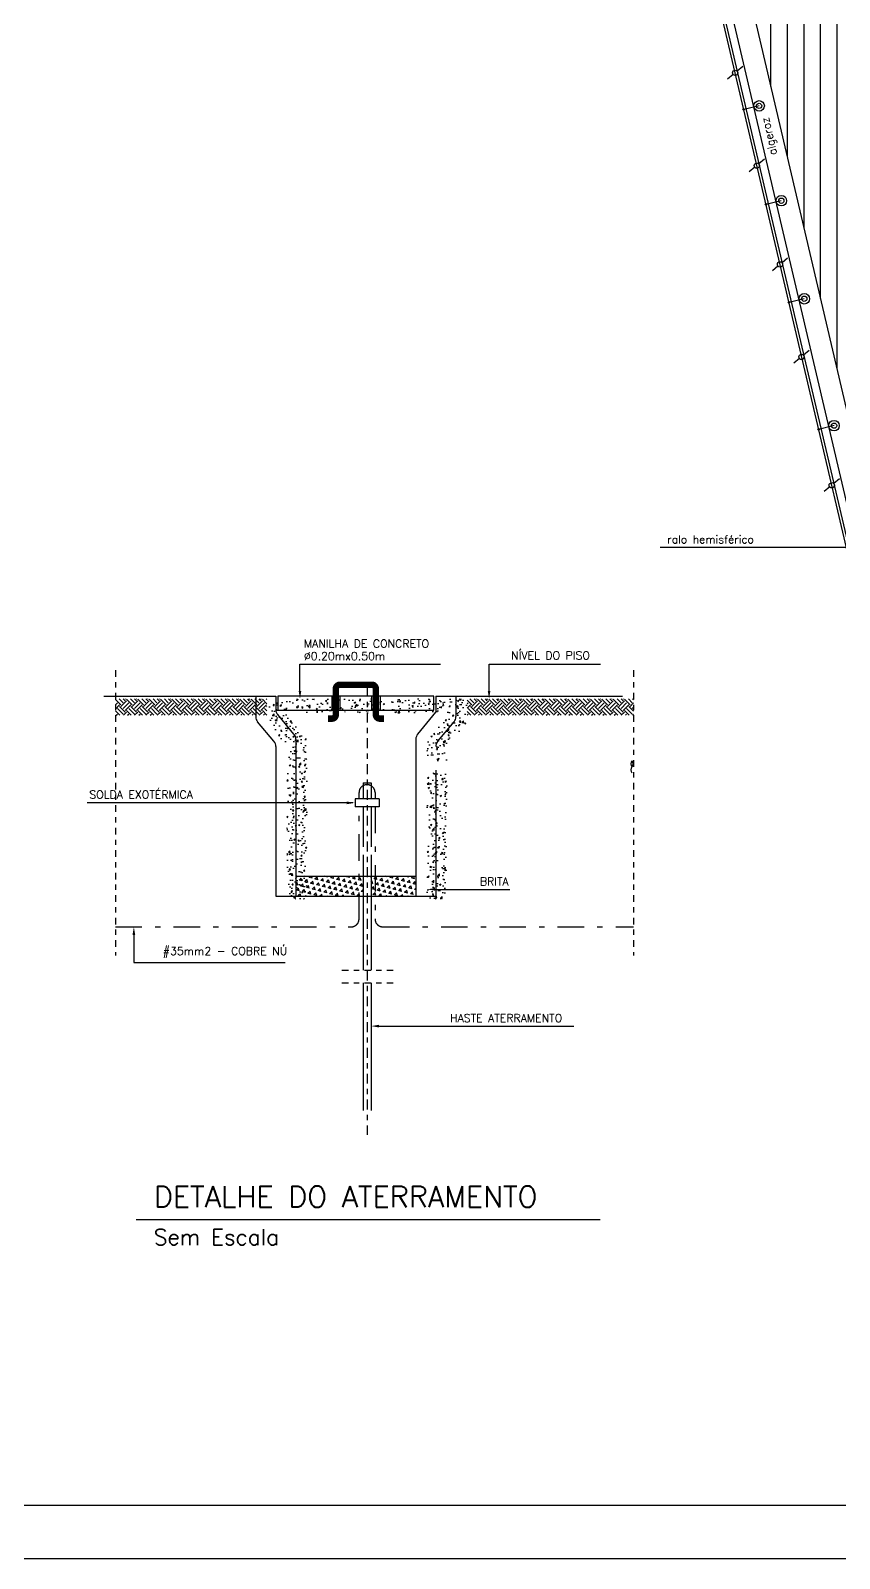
# Model space of a CAD drawing. Header units: millimetres. Extents: x 682 to 1119, y 341 to 434.
# Drawn here: x 804.54 to 819.82, y 341.17 to 370.04 of the extents above; entities that cross this region are included whole.
import ezdxf
from ezdxf.enums import TextEntityAlignment as Align

# ---------------------------------------------------------------- set-up
doc = ezdxf.new("R2010")
doc.units = ezdxf.units.MM
for name, pattern in [('CENTER2', [1.125, 0.75, -0.125, 0.125, -0.125]), ('DASHDOT', [1, 0.5, -0.25, 0, -0.25]), ('DASHDOT2', [0.5, 0.25, -0.125, 0, -0.125])]:
    doc.linetypes.add(name, pattern=pattern)
for name, color, linetype in [('02', 2, 'Continuous'), ('04', 4, 'Continuous'), ('AR-ALVENARIA_EM_VISTA-002-C', 2, 'Continuous'), ('AR-COBERTURA_EM_VISTA-002-C', 2, 'Continuous'), ('AR-INDICAÇÕES_GRÁFICAS-002-C', 2, 'Continuous'), ('AR-TEXTOS_ALTURA_3_0MM-003C', 3, 'Continuous'), ('AR-TEXTOS_ALTURA_6_0MM-005-C', 5, 'Continuous'), ('DETALHES', 2, 'Continuous'), ('Pena_1', 1, 'Continuous'), ('PENA_2', 2, 'Continuous'), ('PENA_6', 5, 'Continuous'), ('SIMBOLOS-ELETRICOS', 5, 'Continuous')]:
    doc.layers.add(name, color=color, linetype=linetype)
for name, color, linetype, lineweight in [('AR-UNIDADE_TEXTO-002', 2, 'Continuous', 20), ('AR-UNIDADE_TEXTO_002', 2, 'Continuous', 20), ('REG60-100', 2, 'Continuous', 20)]:
    doc.layers.add(name, color=color, linetype=linetype, lineweight=lineweight)
doc.styles.add('REGUA60', font='simplex.shx')
doc.styles.add('REGUA80', font='simplex.shx')
doc.styles.add('T20', font='simplex.shx', dxfattribs={"height": 0.2})
doc.styles.add('T50', font='simplex.shx', dxfattribs={"height": 0.5})
pattern_1 = [(45, (931.20254, 145.92569), (2e-17, 0.21382909), [0.1512, -0.1512]), (45, (931.16245, 145.96578), (2e-17, 0.21382909), [0.1512, -0.1512]), (45, (931.12236, 146.00588), (2e-17, 0.21382909), [0.1512, -0.1512]), (135, (931.12236, 146.0326), (-0.21382909, 4e-17), [0.1512, -0.1512]), (135, (931.16245, 146.0727), (-0.21382909, 4e-17), [0.1512, -0.1512]), (135, (931.20254, 146.11279), (-0.21382909, 4e-17), [0.1512, -0.1512])]

# ---------------------------------------------------------------- blocks, each defined once
blk = doc.blocks.new('INDUNI1')
at = {"color": 0, "style": 'REGUA80', "flags": 8}
blk.add_attdef('NOME2', text='', height=1.8, dxfattribs=at).set_placement((0, -3.53), align=Align.CENTER)
at = {"layer": 'AR-UNIDADE_TEXTO_002', "style": 'REGUA60', "width": 1.2}
blk.add_attdef('AREA', text='', height=1.2, dxfattribs=at).set_placement((0, -5.8), align=Align.CENTER)
at = {"layer": 'AR-UNIDADE_TEXTO_002', "style": 'REGUA60', "width": 1.2, "flags": 8}
for tag, p in [('PISO', (0, -7.94)), ('REVPAR', (0, -9.97)), ('PEDIR', (0, -12.07))]:
    blk.add_attdef(tag, text='', height=1.2, dxfattribs=at).set_placement(p, align=Align.CENTER)
at = {"layer": 'REG60-100', "color": 0, "style": 'REGUA80', "flags": 8}
blk.add_attdef('NOME1', text='', height=1.8, dxfattribs=at).set_placement((0, -0.55), align=Align.CENTER)

msp = doc.modelspace()

# ---------------------------------------------------------------- hatches: boundary and pattern name
at = {"layer": 'AR-COBERTURA_EM_VISTA-002-C', "linetype": 'ByBlock', "ltscale": 5}
h = msp.add_hatch(dxfattribs=at)
h.set_pattern_fill('ANSI31', color=1, scale=2.5, angle=45, style=0)
h.set_pattern_definition([(90, (435.4025, 385.5705), (-0.3125, 6e-17), [])])
h.paths.add_polyline_path([(832.484, 363.285), (832.484, 363.542), (823.794, 361.507), (824.891, 361.507)])
h.paths.add_polyline_path([(832.484, 362.361), (832.484, 362.515), (828.179, 361.507), (828.837, 361.507)], flags=17)
h.paths.add_polyline_path([(832.484, 362.515), (832.484, 362.772), (827.083, 361.507), (828.179, 361.507)])
h.paths.add_polyline_path([(832.484, 361.507), (832.484, 362.361), (828.837, 361.507)], flags=16)
h.paths.add_polyline_path([(831.381, 374.264), (831.381, 374.974), (831.681, 374.974), (831.681, 374.264)], flags=24)
h.paths.add_polyline_path([(831.381, 349.264), (831.381, 349.974), (831.681, 349.974), (831.681, 349.264)], flags=24)
h.paths.add_polyline_path([(831.381, 361.669), (831.381, 362.569), (831.681, 362.569), (831.681, 361.669)], flags=25)
h.paths.add_polyline_path([(830.488, 361.669), (830.488, 362.569), (830.788, 362.569), (830.788, 361.669)], flags=25)
h.paths.add_polyline_path([(829.464, 361.669), (829.464, 362.569), (829.764, 362.569), (829.764, 361.669)], flags=25)
h.paths.add_polyline_path([(823.554, 347.519), (832.484, 347.519), (832.484, 361.507), (828.837, 361.507), (820.723, 359.606)])
h.paths.add_polyline_path([(820.632, 359.996), (820.689, 359.752), (828.179, 361.507), (827.083, 361.507)])
h.paths.add_polyline_path([(820.689, 359.752), (820.723, 359.606), (828.837, 361.507), (828.179, 361.507)])
h.paths.add_polyline_path([(817.615, 372.879), (820.278, 361.507), (823.137, 361.507), (832.484, 363.696), (832.484, 376.362)])
h.paths.add_polyline_path([(820.278, 361.507), (820.427, 360.872), (823.137, 361.507)])
h.paths.add_polyline_path([(820.461, 360.726), (820.518, 360.483), (824.891, 361.507), (823.794, 361.507)])
h.paths.add_polyline_path([(820.427, 360.872), (820.461, 360.726), (823.794, 361.507), (823.137, 361.507)])
at = {"layer": 'DETALHES'}
h = msp.add_hatch(dxfattribs=at)
h.set_pattern_fill('EARTH', color=1, scale=0.6048, angle=45, style=0)
h.set_pattern_definition(pattern_1)
h.paths.add_polyline_path([(809.006, 357.411), (806.142, 357.411), (806.142, 357.101), (809.006, 357.101)])
h = msp.add_hatch(dxfattribs=at)
h.set_pattern_fill('AR-CONC', color=1, scale=0.0378, style=0)
h.set_pattern_definition([(50, (931.20254, 145.192), (0.27112435, -0.0237203), [0.02835, -0.31185]), (355, (931.20254, 145.192), (-0.052448, 0.28432863), [0.02268, -0.24948]), (100.4514, (931.22514, 145.19002), (0.21867655, 0.26060815), [0.0240938, -0.26503172]), (46.1842, (931.20254, 145.2676), (0.4034171, -0.0625662), [0.042525, -0.467775]), (96.6356, (931.23616, 145.26238), (0.3533025, 0.36821656), [0.0361407, -0.3975475]), (351.1842, (931.20254, 145.2676), (0.3533022, 0.3682168), [0.03402, -0.37422]), (21, (931.24034, 145.2487), (0.22563087, -0.15218994), [0.02835, -0.31185]), (326, (931.24034, 145.2487), (0.0919732, 0.27410672), [0.02268, -0.24948]), (71.4514, (931.25915, 145.236), (0.31760415, 0.12191653), [0.0240938, -0.26503172]), (37.5, (931.20254, 145.19199), (0.004596425, 0.125833877), [0, -0.246456, 0, -0.25326, 0, -0.250425]), (7.5, (931.20254, 145.192), (0.099440285, 0.14908763), [0, -0.144396, 0, -0.240786, 0, -0.095445]), (327.5, (931.11825, 145.19199), (0.20178488, -0.00852574), [0, -0.0945, 0, -0.29484, 0, -0.39123]), (317.5, (931.08045, 145.192), (0.22044437, 0.03783968), [0, -0.12285, 0, -0.195804, 0, -0.27783])])
h.paths.add_polyline_path([(809.762, 356.655), (809.384, 357.109), (809.384, 357.411), (809.006, 357.411), (809.006, 356.972), (809.384, 356.518), (809.384, 353.631), (809.762, 353.631)])
h.paths.add_polyline_path([(810.481, 357.411), (809.422, 357.411), (809.422, 357.146), (810.481, 357.146)])
h.paths.add_polyline_path([(810.896, 357.411), (810.556, 357.411), (810.556, 357.146), (810.896, 357.146)])
h.paths.add_polyline_path([(811.237, 357.411), (810.896, 357.411), (810.896, 357.146), (811.237, 357.146)])
h.paths.add_polyline_path([(812.371, 357.411), (811.312, 357.411), (811.312, 357.146), (812.371, 357.146)])
h.paths.add_polyline_path([(812.786, 357.411), (812.408, 357.411), (812.408, 357.109), (812.03, 356.655), (812.03, 356.239), (812.408, 356.239), (812.408, 356.518), (812.786, 356.972)])
h.paths.add_polyline_path([(812.408, 356.012), (812.03, 356.012), (812.03, 353.631), (812.408, 353.631)])
h = msp.add_hatch(dxfattribs=at)
h.set_pattern_fill('EARTH', color=1, scale=0.6048, angle=45, style=0)
h.set_pattern_definition(pattern_1)
h.paths.add_polyline_path([(815.933, 357.411), (812.786, 357.411), (812.786, 357.101), (815.933, 357.101)])
h = msp.add_hatch(dxfattribs=at)
h.set_pattern_fill('TRIANG', color=1, scale=0.3024, angle=45, style=0)
h.set_pattern_definition([(105, (870.7334, 139.34849), (-0.10953599, 0.02935008), [0.0567, -0.0567]), (165, (870.7334, 139.34849), (-0.08018591, -0.08018591), [0.0567, -0.0567]), (45, (870.67863, 139.36317), (-0.02935008, 0.10953599), [0.0567, -0.0567])])
h.paths.add_polyline_path([(810.745, 353.68), (810.745, 354.058), (809.551, 354.058), (809.551, 353.68)])
h.paths.add_polyline_path([(810.745, 353.68), (810.821, 353.68), (810.821, 354.058), (810.745, 354.058)], flags=16)
h.paths.add_polyline_path([(810.972, 353.68), (810.972, 354.058), (810.745, 354.058), (810.745, 353.68)])
h.paths.add_polyline_path([(811.819, 353.68), (811.819, 354.058), (810.745, 354.058), (810.745, 353.68)])

# ---------------------------------------------------------------- linework, layer by layer
at = {"color": 4, "linetype": 'Continuous'}
for p, q in [((823.08, 346.915), (816.893, 373.327)), ((818.304, 368.615), (818.013, 368.546)), ((818.724, 366.823), (818.433, 366.753)), ((819.158, 364.971), (818.867, 364.902)), ((819.72, 362.573), (819.429, 362.503))]:
    msp.add_line(p, q, dxfattribs=at)
for centre in [(818.013, 368.546), (818.433, 366.753), (818.867, 364.902), (819.429, 362.503)]:
    msp.add_circle(centre, 0.0147, dxfattribs=at)
at = {"layer": '02', "linetype": 'Continuous'}
for p, q in [((823.118, 346.969), (816.954, 373.289)), ((823.237, 347.119), (817.134, 373.177))]:
    msp.add_line(p, q, dxfattribs=at)
at = {"layer": '04', "linetype": 'Continuous'}
for p, q in [((817.994, 369.36), (817.889, 369.272)), ((817.812, 369.208), (817.707, 369.12)), ((818.405, 367.608), (818.299, 367.52)), ((818.223, 367.455), (818.118, 367.367)), ((818.66, 365.588), (818.555, 365.5)), ((818.842, 365.74), (818.737, 365.652)), ((819.065, 363.839), (818.96, 363.751)), ((819.247, 363.992), (819.142, 363.904)), ((819.82, 361.566), (819.715, 361.478)), ((819.638, 361.414), (819.533, 361.326))]:
    msp.add_line(p, q, dxfattribs=at)
for centre in [(817.851, 369.24), (818.304, 368.615), (818.261, 367.487), (818.724, 366.823), (818.699, 365.62), (819.158, 364.971), (819.104, 363.872), (819.72, 362.573), (819.676, 361.446)]:
    msp.add_circle(centre, 0.05, dxfattribs=at)
at = {"layer": '04'}
for centre in [(818.304, 368.615), (818.724, 366.823), (819.158, 364.971), (819.72, 362.573)]:
    msp.add_circle(centre, 0.0996, dxfattribs=at)
at = {"layer": 'AR-ALVENARIA_EM_VISTA-002-C'}
msp.add_line((820.552, 360.337), (817.615, 372.879), dxfattribs=at)
at = {"layer": 'AR-INDICAÇÕES_GRÁFICAS-002-C', "ltscale": 2}
msp.add_line((806.535, 347.572), (815.302, 347.572), dxfattribs=at)
at = {"layer": 'DETALHES', "color": 2}
for p, q in [((809.629, 357.562), (809.629, 358.066)), ((809.629, 358.066), (809.969, 358.066)), ((809.969, 358.066), (812.285, 358.066)), ((813.202, 357.562), (813.202, 358.066)), ((813.202, 358.066), (813.543, 358.066)), ((813.543, 358.066), (815.31, 358.066)), ((810.625, 355.445), (805.609, 355.445)), ((812.182, 353.811), (812.952, 353.811)), ((812.952, 353.811), (813.597, 353.811)), ((806.491, 352.951), (806.491, 352.43)), ((806.491, 352.43), (809.349, 352.43)), ((811.123, 351.227), (812.389, 351.227)), ((812.389, 351.227), (814.805, 351.227))]:
    msp.add_line(p, q, dxfattribs=at)
at = {"layer": 'DETALHES', "color": 1, "linetype": 'DASHDOT2', "ltscale": 0.5}
for p, q in [((806.142, 357.95), (806.142, 352.563)), ((815.933, 357.95), (815.933, 352.563)), ((810.421, 352.282), (811.392, 352.282)), ((810.421, 352.042), (811.392, 352.042))]:
    msp.add_line(p, q, dxfattribs=at)
at = {"layer": 'DETALHES', "color": 8}
for p, q in [((805.926, 357.46), (808.795, 357.46)), ((812.575, 357.46), (815.722, 357.46))]:
    msp.add_line(p, q, dxfattribs=at)
at = {"layer": 'DETALHES'}
for p, q in [((808.795, 357.46), (808.795, 357.075)), ((808.795, 357.46), (809.173, 357.46)), ((809.173, 357.46), (809.173, 357.212)), ((812.197, 357.46), (812.197, 357.157)), ((812.197, 357.46), (812.575, 357.46)), ((812.575, 357.46), (812.575, 357.075)), ((809.516, 356.746), (809.208, 357.115)), ((811.854, 356.746), (812.197, 357.157)), ((809.138, 356.609), (808.83, 356.978)), ((812.232, 356.609), (812.54, 356.978)), ((809.551, 356.649), (809.551, 353.68)), ((811.819, 356.649), (811.819, 353.68)), ((809.173, 356.512), (809.173, 353.68)), ((812.197, 356.061), (812.197, 353.68)), ((809.551, 354.058), (811.819, 354.058)), ((809.173, 353.68), (812.197, 353.68))]:
    msp.add_line(p, q, dxfattribs=at)
at = {"layer": 'DETALHES', "color": 5}
for p, q in [((810.231, 357.46), (810.231, 357.195)), ((810.383, 357.46), (810.383, 357.195)), ((810.981, 357.46), (810.981, 357.195)), ((811.146, 357.46), (811.146, 357.195))]:
    msp.add_line(p, q, dxfattribs=at)
at = {"layer": 'DETALHES', "color": 1, "linetype": 'CENTER2', "ltscale": 0.25}
msp.add_line((810.896, 357.64), (810.896, 349.175), dxfattribs=at)
at = {"layer": 'DETALHES', "color": 4}
for p, q in [((810.821, 355.823), (810.821, 355.521)), ((810.821, 355.823), (810.972, 355.823)), ((810.972, 355.823), (810.972, 355.521)), ((810.821, 355.37), (810.821, 354.614)), ((810.972, 355.37), (810.972, 354.614)), ((810.821, 354.463), (810.821, 352.282)), ((810.972, 354.463), (810.972, 352.282)), ((810.821, 352.042), (810.821, 349.634)), ((810.972, 352.042), (810.972, 349.634))]:
    msp.add_line(p, q, dxfattribs=at)
at = {"layer": 'DETALHES', "color": 1}
for p, q in [((811.123, 355.521), (810.67, 355.521)), ((810.67, 355.521), (810.67, 355.37)), ((811.123, 355.521), (811.123, 355.37)), ((811.123, 355.37), (810.67, 355.37))]:
    msp.add_line(p, q, dxfattribs=at)
at = {"layer": 'DETALHES', "color": 5, "const_width": 0.121}
for points in [[(810.383, 357.678, 0.414214), (810.307, 357.603, 0.414214)], [(811.063, 357.603, 0.414214), (810.988, 357.678, 0.414214)], [(810.232, 357.036, 0.414214), (810.307, 357.111, 0.414214)], [(811.063, 357.111, 0.414214), (811.139, 357.036, 0.414214)]]:
    msp.add_lwpolyline(points, format="xyb", dxfattribs=at)
for points in [[(810.383, 357.678), (810.988, 357.678)], [(810.307, 357.603), (810.307, 357.111)], [(811.063, 357.603), (811.063, 357.111)], [(810.232, 357.036), (810.156, 357.036)], [(811.139, 357.036), (811.214, 357.036)]]:
    msp.add_lwpolyline(points, dxfattribs=at)
at = {"layer": 'DETALHES'}
msp.add_lwpolyline([(809.211, 357.195), (812.159, 357.195), (812.159, 357.46), (809.211, 357.46)], close=True, dxfattribs=at)
for centre, start, end in [((809.324, 357.212), 180, 219.8056), ((808.946, 357.075), 180, 219.8056), ((812.424, 357.075), 320.1944, 0), ((809.022, 356.512), 0, 39.8056), ((809.4, 356.649), 0, 39.8056), ((811.97, 356.649), 140.1944, 180), ((812.348, 356.512), 140.1944, 180)]:
    msp.add_arc(centre, 0.151, start, end, dxfattribs=at)
at = {"layer": 'DETALHES', "color": 1}
for centre, start, end in [((815.959, 356.183), 135, 225), ((815.959, 356.069), 135, 225), ((815.846, 356.183), 315, 45)]:
    msp.add_arc(centre, 0.0802, start, end, dxfattribs=at)
at = {"layer": 'DETALHES', "color": 6}
for points in [[(809.654, 357.562), (809.604, 357.562), (809.629, 357.411)], [(812.182, 353.786), (812.182, 353.836), (812.03, 353.811)]]:
    msp.add_solid(points, dxfattribs=at)
at = {"layer": 'DETALHES', "color": 2}
for points in [[(813.227, 357.562), (813.177, 357.562), (813.202, 357.411)], [(806.466, 352.951), (806.516, 352.951), (806.491, 353.102)]]:
    msp.add_solid(points, dxfattribs=at)
at = {"layer": 'DETALHES', "color": 1}
msp.add_solid([(810.512, 355.42), (810.512, 355.471), (810.663, 355.445)], dxfattribs=at)
at = {"layer": 'DETALHES', "color": 4}
msp.add_solid([(811.123, 351.202), (811.123, 351.253), (810.972, 351.227)], dxfattribs=at)
at = {"layer": 'Pena_1'}
msp.add_line((816.432, 360.274), (820.748, 360.274), dxfattribs=at)
at = {"layer": 'PENA_2'}
msp.add_line((779.514, 341.169), (899.514, 341.169), dxfattribs=at)
at = {"layer": 'PENA_6'}
msp.add_line((898.514, 342.169), (782.036, 342.169), dxfattribs=at)
at = {"layer": 'SIMBOLOS-ELETRICOS', "linetype": 'DASHDOT'}
for points in [[(810.745, 355.521), (810.745, 355.639, -0.414214), (810.895, 355.788), (810.898, 355.788, -0.414214), (811.048, 355.639), (811.048, 355.521)], [(806.142, 353.102), (810.596, 353.102, 0.414214), (810.745, 353.252), (810.745, 355.37)], [(811.048, 355.37), (811.048, 353.252, 0.414214), (811.197, 353.102), (815.933, 353.102)]]:
    msp.add_lwpolyline(points, format="xyb", dxfattribs=at)

# ---------------------------------------------------------------- block references
at = {"layer": 'AR-UNIDADE_TEXTO-002'}
ref = msp.add_blockref('INDUNI1', (818.52, 368.045), dxfattribs=dict(at, xscale=-0.08333333333575872, yscale=0.08333333333325754, zscale=0.08333333333333334, rotation=102.4996521393299))
ref.add_attrib('NOME1', 'algeroz', dxfattribs={"color": 0, "height": 0.15, "rotation": 102.4997, "style": 'REGUA80', "flags": 8}).set_placement((818.565, 368.055), align=Align.CENTER)
ref = msp.add_blockref('INDUNI1', (817.388, 360.395), dxfattribs=dict(at, xscale=-0.08333333333575865, yscale=0.08333333333325754, zscale=0.08333333333333334))
ref.add_attrib('NOME1', 'ralo hemisférico', dxfattribs={"color": 0, "height": 0.15, "style": 'REGUA80', "flags": 8}).set_placement((817.388, 360.349), align=Align.CENTER)

# ---------------------------------------------------------------- texts
at = {"layer": 'AR-TEXTOS_ALTURA_3_0MM-003C', "style": 'T20'}
msp.add_text('Sem Escala', height=0.3, dxfattribs=at).set_placement((806.869, 347.091, 2))
at = {"layer": 'AR-TEXTOS_ALTURA_6_0MM-005-C', "style": 'T50'}
msp.add_text('DETALHE DO ATERRAMENTO', height=0.4, dxfattribs=at).set_placement((806.867, 347.806))
at = {"layer": 'DETALHES', "color": 2, "char_height": 0.1512, "attachment_point": 4, "style": 'REGUA80'}
for s, insert in [('%%c0.20mx0.50m', (809.704, 358.218)), ('MANILHA DE CONCRETO', (809.704, 358.454)), ('NÍVEL DO PISO', (813.618, 358.232)), ('SOLDA EXOTÉRMICA', (805.649, 355.602)), ('\\A1;BRITA', (813.028, 353.962)), ('#35mm2 - COBRE NÚ', (807.038, 352.621)), ('\\A1;HASTE ATERRAMENTO', (812.465, 351.379))]:
    msp.add_mtext(s, dxfattribs=dict(at, insert=insert))

doc.saveas('drawing.dxf')
